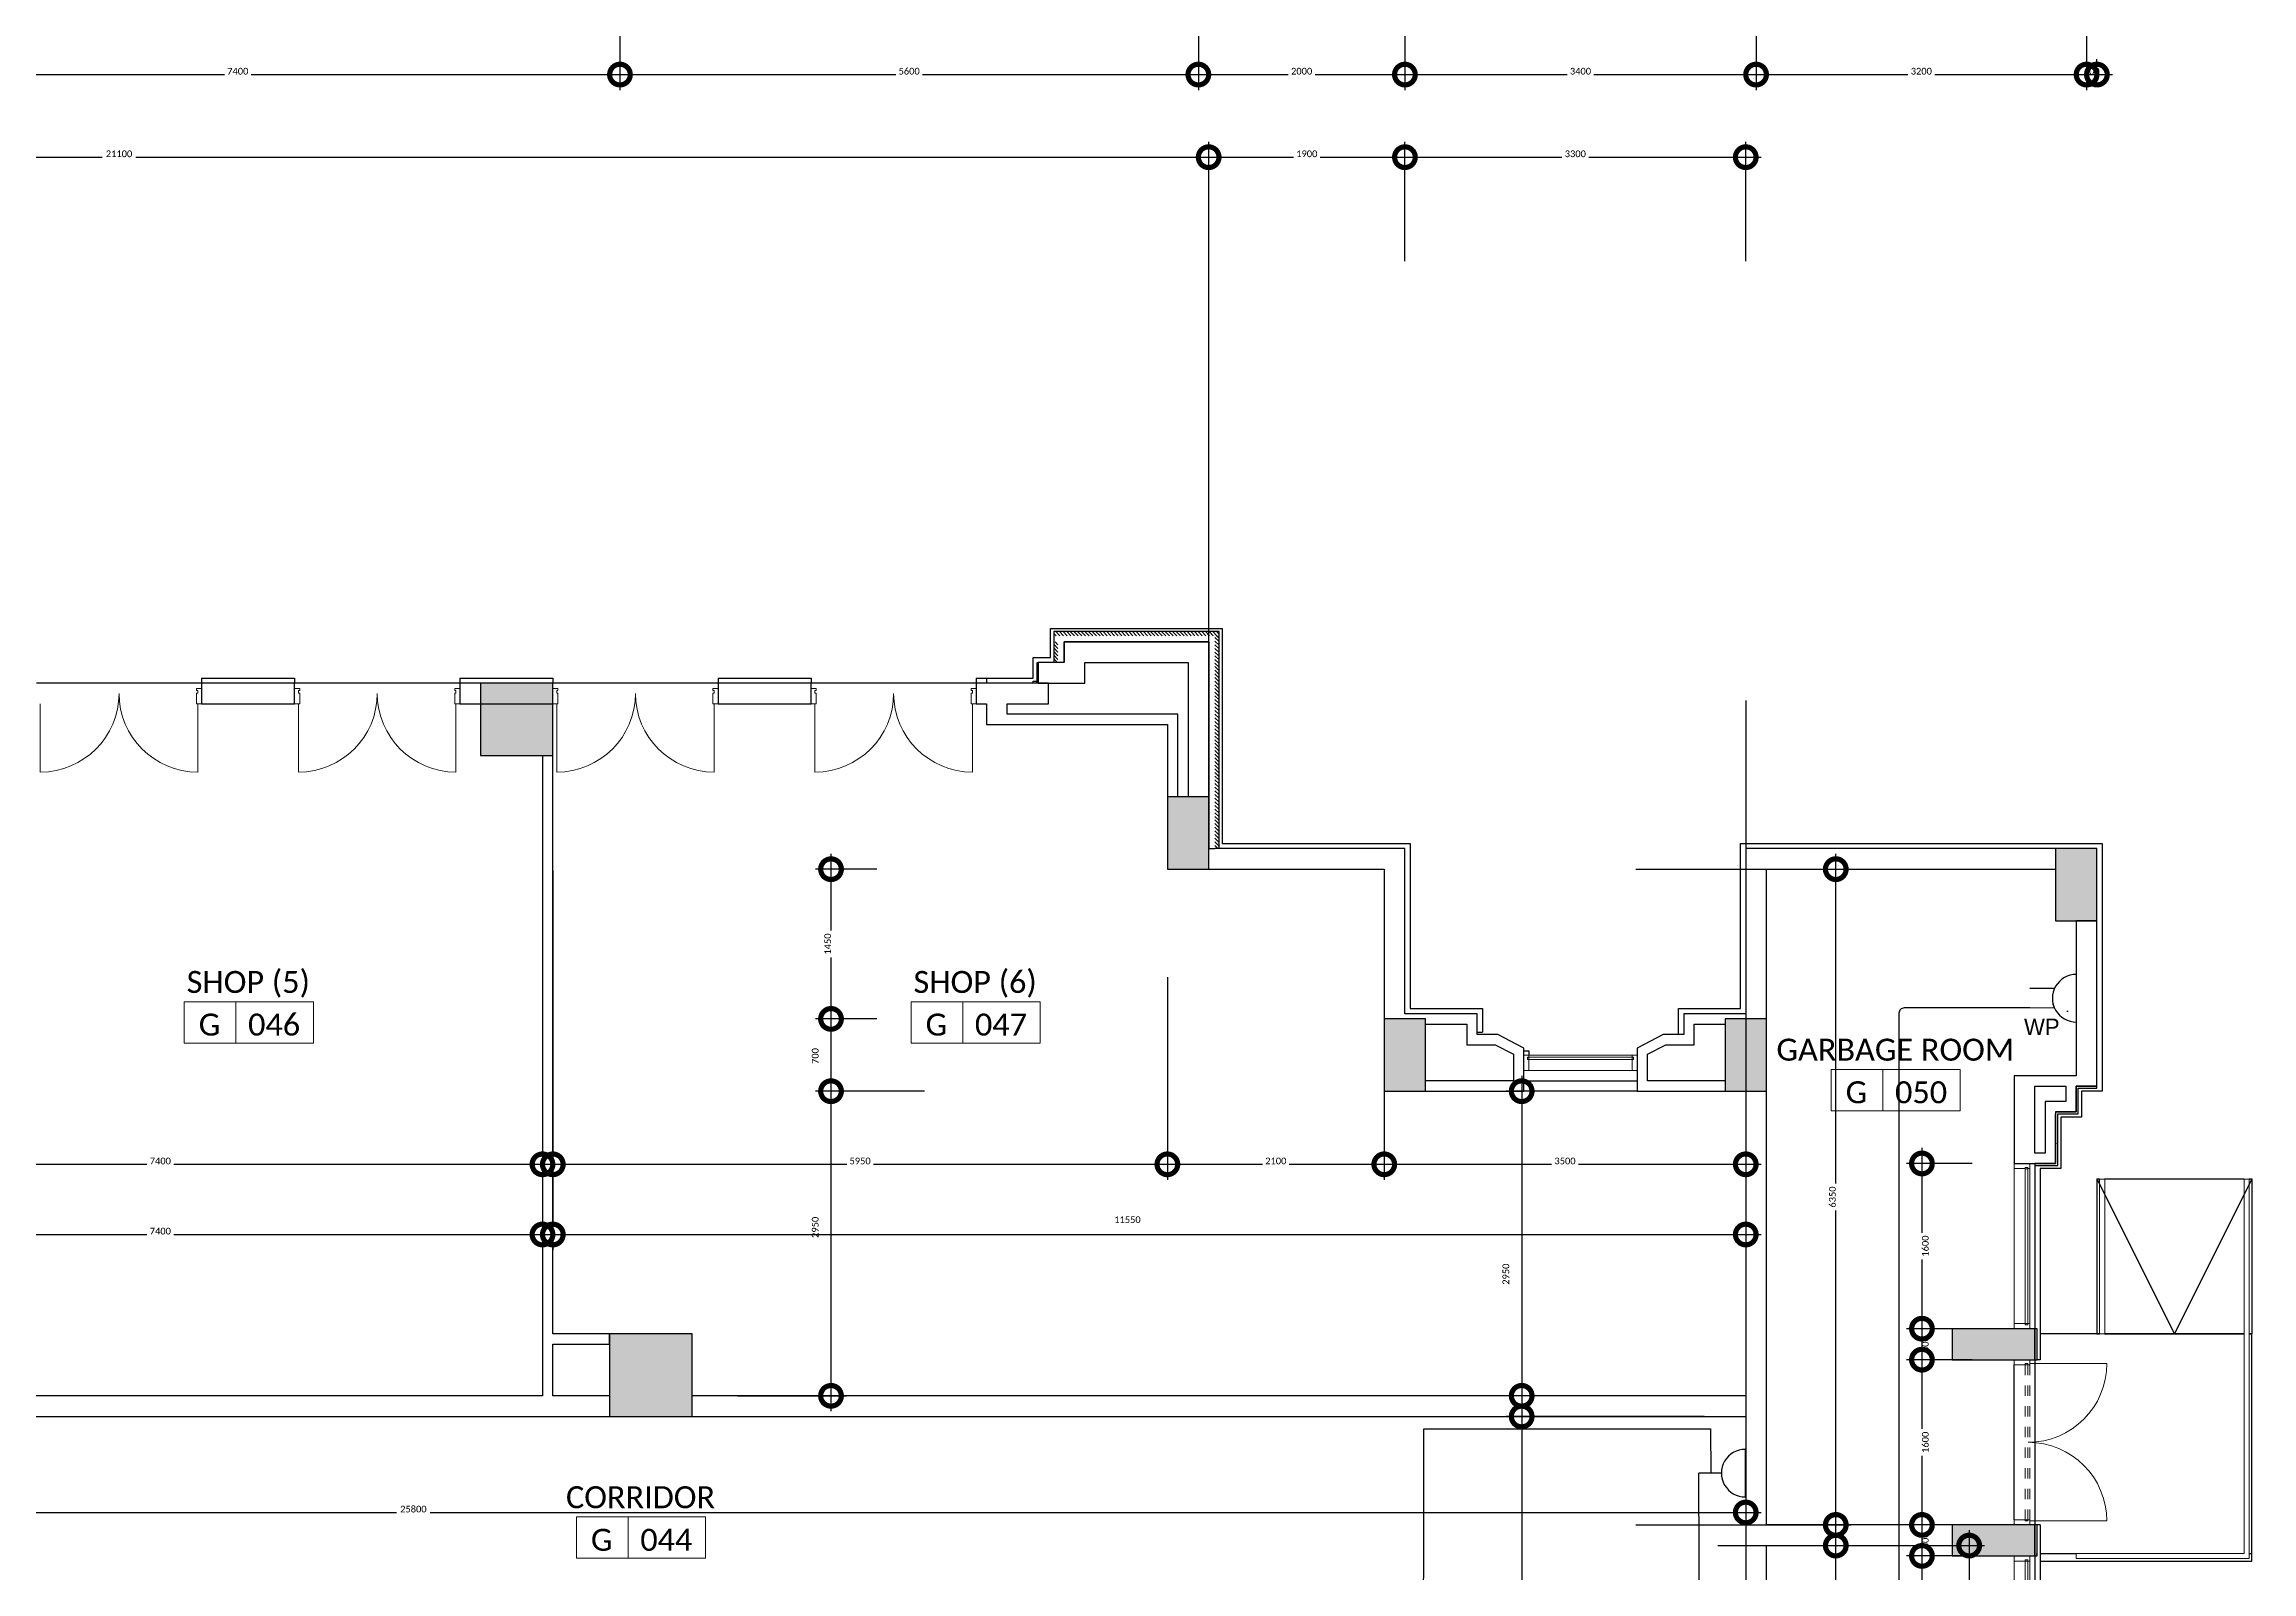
# Model space of a CAD drawing. Header units: metres. Extents: x 15.7 to 112.1, y 4.7 to 71.5.
# Drawn here: x 74.62 to 95.99, y 56.74 to 71.54 of the extents above; entities that cross this region are included whole.
import ezdxf

# ---------------------------------------------------------------- set-up
doc = ezdxf.new("R2010")
doc.units = ezdxf.units.M
doc.set_wipeout_variables(frame=1)
doc.linetypes.add('ECG_Line-Ptrn-Dash', pattern=[0.004, 0.002, -0.002])
doc.linetypes.add('ECG_Line-Ptrn-Sold', pattern=[9144.001, 9144, -0.001])
doc.layers.get('0').update_dxf_attribs({"color": 3})
doc.layers.add('00', color=252, linetype='Continuous')
doc.layers.add('E-SOCKET', color=3, linetype='Continuous')
for name, color, linetype, lineweight in [('A-DETL-MBND', 5, 'ECG_Line-Ptrn-Dash', 9), ('A-DIM', 7, 'Continuous', 5), ('A-DOOR', 5, 'Continuous', 5), ('A-ELEV', 1, 'ECG_Line-Ptrn-Sold', 9), ('A-FLOR-HRAL', 1, 'Continuous', 9), ('A-TEXT', 7, 'ECG_Line-Ptrn-Sold', 13), ('A-TONE', 40, 'ECG_Line-Ptrn-Sold', 50), ('A-WIN', 4, 'ECG_Line-Ptrn-Sold', 5)]:
    doc.layers.add(name, color=color, linetype=linetype, lineweight=lineweight)
doc.styles.add('Calibri', font='calibri.ttf', dxfattribs={"height": 0.212639})
doc.dimstyles.new('ECG_Dimn-Detl-100', dxfattribs={"dimscale": 0.3048, "dimtxt": 0.25, "dimasz": 1.312336, "dimexe": 0.492126, "dimexo": 0.0625, "dimgap": 0, "dimtad": 1, "dimdec": 0, "dimlfac": 1000, "dimzin": 0, "dimdsep": 46, "dimtxsty": 'Calibri', "dimblk1": 'DOTSMALL', "dimblk2": 'DOTSMALL', "dimsah": 1, "dimcen": 0.09, "dimdle": 0.492126, "dimazin": 0, "dimtfac": 1, "dimtdec": 4, "dimtix": 1, "dimtmove": 0, "dimatfit": 3, "dimfxl": 0.492126, "dimfxlon": 1, "dimtvp": 1, "dimtolj": 1, "dimtzin": 0, "dimarcsym": 2})
doc.dimstyles.new('ECG_Dimn-Detl-100_1', dxfattribs={"dimscale": 0.3048, "dimtxt": 0.25, "dimasz": 1.312336, "dimexe": 0.492126, "dimexo": 0.0625, "dimgap": 0, "dimtad": 1, "dimdec": 0, "dimlfac": 1000, "dimzin": 0, "dimdsep": 46, "dimtxsty": 'Calibri', "dimblk1": 'DOTSMALL', "dimblk2": 'DOTSMALL', "dimsah": 1, "dimcen": 0.09, "dimdle": 0.492126, "dimazin": 0, "dimtfac": 1, "dimtdec": 4, "dimtix": 1, "dimtmove": 2, "dimatfit": 3, "dimfxl": 0.492126, "dimfxlon": 1, "dimtvp": 1, "dimtolj": 1, "dimtzin": 0, "dimarcsym": 2})
doc.dimstyles.new('ECG_Dimn-Detl-100_2', dxfattribs={"dimscale": 0.3048, "dimtxt": 0.25, "dimasz": 1.312336, "dimexe": 0.492126, "dimexo": 0.0625, "dimgap": 0, "dimtad": 1, "dimdec": 0, "dimlfac": 1000, "dimzin": 0, "dimdsep": 46, "dimtxsty": 'Calibri', "dimblk1": 'DOTSMALL', "dimblk2": 'DOTSMALL', "dimsah": 1, "dimcen": 0.09, "dimdle": 0.492126, "dimazin": 0, "dimtfac": 1, "dimtdec": 4, "dimtix": 1, "dimtmove": 0, "dimatfit": 3, "dimfxl": 0.492126, "dimfxlon": 1, "dimtvp": 1, "dimtolj": 1, "dimtzin": 0, "dimarcsym": 2})
pattern_1 = [(135, (0, 0), (-0.0176776695, -0.0176776695), [])]
pattern_2 = [(0, (0, 0), (0.406, 0.102), [0.034, -0.271, 0.034, -0.271, -1.626]), (0, (0, 0), (0.406, 0.102), [-0.61, 0.034, -0.576, 0.034, -0.271, -0.711]), (0, (0, 0), (0.406, 0.102), [-1.524, 0.034, -0.17, 0.034, -0.474]), (120, (0.152, 0.051), (-0.29133459, 0.30060631), [0.034, -0.271, 0.034, -0.271, -1.626]), (120, (0.152, 0.051), (-0.29133459, 0.30060631), [-0.61, 0.034, -0.576, 0.034, -0.271, -0.711]), (120, (0.152, 0.051), (-0.29133459, 0.30060631), [-1.524, 0.034, -0.17, 0.034, -0.474]), (240, (0.203, 0.254), (-0.11466541, -0.40260631), [0.034, -0.271, 0.034, -0.271, -1.626]), (240, (0.203, 0.254), (-0.11466541, -0.40260631), [-0.61, 0.034, -0.576, 0.034, -0.271, -0.711]), (240, (0.203, 0.254), (-0.11466541, -0.40260631), [-1.524, 0.034, -0.17, 0.034, -0.474])]

# ---------------------------------------------------------------- blocks, each defined once
blk = doc.blocks.new('Rectangular Mullion - ECG-LEFT-END-MULION-DETAIL-V67-GROUND FLOOR PLAN')
at = {"layer": 'A-ELEV'}
for p, q in [((89.994, 61.747), (88.994, 61.747)), ((88.994, 61.703), (88.994, 61.727)), ((89.994, 61.727), (88.994, 61.727)), ((88.994, 61.703), (89.994, 61.703)), ((89.994, 61.597), (88.994, 61.597)), ((89.994, 61.727), (89.994, 61.703))]:
    blk.add_line(p, q, dxfattribs=at)
blk = doc.blocks.new('Rectangular Mullion - ECG-RIGHT-END-MULION-DETAIL-V68-GROUND FLOOR PLAN')
at = {"layer": 'A-WIN'}
for p, q in [((-0.05, 0.012), (-0.05, 0.118)), ((-0.05, 0.118), (0, 0.118)), ((-0.038, 0.012), (-0.05, 0.012)), ((-0.038, -0.012), (-0.038, 0.012)), ((0, 0.118), (0, -0.032)), ((-0.05, -0.032), (-0.05, -0.012)), ((-0.05, -0.012), (-0.038, -0.012)), ((0, -0.032), (-0.05, -0.032))]:
    blk.add_line(p, q, dxfattribs=at)
blk = doc.blocks.new('Rectangular Mullion - ECG-LEFT-END-MULION-DETAIL-V69-GROUND FLOOR PLAN')
at = {"layer": 'A-WIN'}
for p, q in [((0, 0.118), (-0.05, 0.118)), ((-0.05, 0.118), (-0.05, 0.012)), ((-0.05, 0.012), (-0.038, 0.012)), ((-0.038, 0.012), (-0.038, -0.012)), ((0, -0.032), (0, 0.118)), ((-0.038, -0.012), (-0.05, -0.012)), ((-0.05, -0.012), (-0.05, -0.032)), ((-0.05, -0.032), (0, -0.032))]:
    blk.add_line(p, q, dxfattribs=at)
blk = doc.blocks.new('M_Door-Curtain-Wall-Double-Storefront - M_Door-Curtain-Wall-Double-Storefront-3390258-GROUND FLOOR PLAN')
at = {"layer": 'A-DOOR'}
for p, q in [((-0.762, 0.032), (-0.762, 0.778)), ((0.762, 0.032), (0.762, 0.778))]:
    blk.add_line(p, q, dxfattribs=at)
for centre, start, end in [((-0.762, 0.016), 0, 90), ((0.762, 0.016), 90, 180)]:
    blk.add_arc(centre, 0.762, start, end, dxfattribs=at)
blk = doc.blocks.new('Rectangular Mullion - ECG-LEFT-END-MULION-DETAIL-V73-GROUND FLOOR PLAN')
at = {"layer": 'A-DETL-MBND'}
for p, q in [((93.8, 58.747), (93.824, 58.747)), ((93.8, 57.247), (93.8, 58.747)), ((93.824, 58.747), (93.824, 57.247)), ((93.844, 58.747), (93.844, 57.247)), ((93.824, 57.247), (93.8, 57.247))]:
    blk.add_line(p, q, dxfattribs=at)
blk = doc.blocks.new('Rectangular Mullion - ECG-RIGHT-END-MULION-DETAIL-3147775-GROUND FLOOR PLAN')
at = {"layer": 'A-WIN'}
for p, q in [((-0.05, 0.012), (-0.05, 0.032)), ((-0.05, 0.032), (0, 0.032)), ((-0.038, 0.012), (-0.05, 0.012)), ((-0.038, -0.012), (-0.038, 0.012)), ((0, 0.032), (0, -0.118)), ((-0.05, -0.118), (-0.05, -0.012)), ((-0.05, -0.012), (-0.038, -0.012)), ((0, -0.118), (-0.05, -0.118))]:
    blk.add_line(p, q, dxfattribs=at)
blk = doc.blocks.new('Rectangular Mullion - ECG-LEFT-END-MULION-DETAIL-3147777-GROUND FLOOR PLAN')
at = {"layer": 'A-WIN'}
for p, q in [((0, 0.032), (-0.05, 0.032)), ((-0.05, 0.032), (-0.05, 0.012)), ((-0.05, 0.012), (-0.038, 0.012)), ((-0.038, 0.012), (-0.038, -0.012)), ((0, -0.118), (0, 0.032)), ((-0.05, -0.012), (-0.05, -0.118)), ((-0.038, -0.012), (-0.05, -0.012)), ((-0.05, -0.118), (0, -0.118))]:
    blk.add_line(p, q, dxfattribs=at)
blk = doc.blocks.new('Railing - Railing-3161468-GROUND FLOOR PLAN')
at = {"layer": 'A-FLOR-HRAL'}
for p, q in [((94.519, 60.547), (94.569, 60.547)), ((94.519, 60.547), (94.519, 59.047)), ((94.569, 60.547), (94.569, 59.047)), ((94.569, 59.047), (94.519, 59.047))]:
    blk.add_line(p, q, dxfattribs=at)
blk = doc.blocks.new('Railing - Railing-3161472-GROUND FLOOR PLAN')
at = {"layer": 'A-FLOR-HRAL'}
for p, q in [((95.919, 60.547), (95.969, 60.547)), ((95.919, 60.547), (95.919, 59.047)), ((95.969, 60.547), (95.969, 59.047)), ((95.919, 59.047), (95.919, 56.922)), ((95.969, 59.047), (95.969, 56.872)), ((94.294, 56.872), (94.294, 56.922)), ((95.919, 56.922), (94.294, 56.922)), ((95.969, 56.872), (94.294, 56.872))]:
    blk.add_line(p, q, dxfattribs=at)
blk = doc.blocks.new('Rectangular Mullion - ECG-LEFT-END-MULION-DETAIL-2110308-GROUND FLOOR PLAN')
at = {"layer": 'A-ELEV'}
for p, q in [((72.844, 18.947), (72.844, 17.447)), ((72.95, 18.947), (72.974, 18.947)), ((72.95, 17.447), (72.95, 18.947)), ((72.974, 18.947), (72.974, 17.447)), ((72.994, 18.947), (72.994, 17.447)), ((72.974, 17.447), (72.95, 17.447))]:
    blk.add_line(p, q, dxfattribs=at)
blk = doc.blocks.new('Rectangular Mullion - ECG-RIGHT-END-MULION-DETAIL-3268372-GROUND FLOOR PLAN')
at = {"layer": 'A-WIN'}
for p, q in [((-0.05, 0.012), (-0.05, 0.032)), ((-0.05, 0.032), (0, 0.032)), ((-0.038, 0.012), (-0.05, 0.012)), ((-0.038, -0.012), (-0.038, 0.012)), ((0, 0.032), (0, -0.118)), ((-0.05, -0.118), (-0.05, -0.012)), ((-0.05, -0.012), (-0.038, -0.012)), ((0, -0.118), (-0.05, -0.118))]:
    blk.add_line(p, q, dxfattribs=at)
blk = doc.blocks.new('Rectangular Mullion - ECG-LEFT-END-MULION-DETAIL-3044803-GROUND FLOOR PLAN')
at = {"layer": 'A-WIN'}
for p, q in [((0, 0.032), (-0.05, 0.032)), ((-0.05, 0.032), (-0.05, 0.012)), ((-0.05, 0.012), (-0.038, 0.012)), ((-0.038, 0.012), (-0.038, -0.012)), ((0, -0.118), (0, 0.032)), ((-0.05, -0.012), (-0.05, -0.118)), ((-0.038, -0.012), (-0.05, -0.012)), ((-0.05, -0.118), (0, -0.118))]:
    blk.add_line(p, q, dxfattribs=at)
blk = doc.blocks.new('M_Door-Curtain-Wall-Double-Storefront - M_Door-Curtain-Wall-Double-Storefront-3337631-GROUND FLOOR PLAN')
at = {"layer": 'A-DOOR'}
for p, q in [((-0.762, 0.118), (-0.762, 0.778)), ((0.762, 0.118), (0.762, 0.778))]:
    blk.add_line(p, q, dxfattribs=at)
for centre, start, end in [((-0.762, 0.016), 0, 90), ((0.762, 0.016), 90, 180)]:
    blk.add_arc(centre, 0.762, start, end, dxfattribs=at)
blk = doc.blocks.new('Rectangular Mullion - ECG-RIGHT-END-MULION-DETAIL-3271408-GROUND FLOOR PLAN')
at = {"layer": 'A-WIN'}
for p, q in [((-0.05, 0.012), (-0.05, 0.032)), ((-0.05, 0.032), (0, 0.032)), ((-0.038, 0.012), (-0.05, 0.012)), ((-0.038, -0.012), (-0.038, 0.012)), ((0, 0.032), (0, -0.118)), ((-0.05, -0.118), (-0.05, -0.012)), ((-0.05, -0.012), (-0.038, -0.012)), ((0, -0.118), (-0.05, -0.118))]:
    blk.add_line(p, q, dxfattribs=at)
blk = doc.blocks.new('Rectangular Mullion - ECG-LEFT-END-MULION-DETAIL-3337275-GROUND FLOOR PLAN')
at = {"layer": 'A-WIN'}
for p, q in [((0, 0.032), (-0.05, 0.032)), ((-0.05, 0.032), (-0.05, 0.012)), ((-0.05, 0.012), (-0.038, 0.012)), ((-0.038, 0.012), (-0.038, -0.012)), ((0, -0.118), (0, 0.032)), ((-0.05, -0.012), (-0.05, -0.118)), ((-0.038, -0.012), (-0.05, -0.012)), ((-0.05, -0.118), (0, -0.118))]:
    blk.add_line(p, q, dxfattribs=at)
blk = doc.blocks.new('ECG_G-Tag-Room - ECG_G-Tag-Room-Engl-1568319-GROUND FLOOR PLAN')
at = {"layer": 'A-TEXT'}
for p, q in [((-0.00625, 0), (-0.00625, -0.004)), ((0.00625, 0), (-0.00625, 0)), ((-0.00125, -0.004), (-0.00125, 0)), ((0.00625, 0), (0.00625, -0.004)), ((0.00625, -0.004), (-0.00625, -0.004))]:
    blk.add_line(p, q, dxfattribs=at)
blk = doc.blocks.new('_DotSmall')
at = {"color": 0, "linetype": 'ByBlock', "const_width": 0.5}
blk.add_lwpolyline([(-0.0625, 0, 1), (0.0625, 0, 1)], format="xyb", close=True, dxfattribs=at)
blk = doc.blocks.new('SS')
at = {"color": 3}
blk.add_wipeout([(-0.231, 0), (-0.222, 0.062), (-0.202, 0.111), (-0.167, 0.159), (-0.126, 0.193), (-0.069, 0.22), (-0.025, 0.229), (0.05, 0.225), (0.112, 0.201), (0.155, 0.171), (0.195, 0.123), (0.218, 0.077), (0.229, 0.025), (0.229, 0)], dxfattribs=at)
at = {"layer": 'E-SOCKET', "color": 3}
for points in [[(0, 0.231), (-0.002, 0.449)], [(0.231, 0), (-0.231, 0)]]:
    blk.add_lwpolyline(points, dxfattribs=at)
blk.add_arc((0, 0), 0.231, 359.9102, 180.0898, dxfattribs=at)

msp = doc.modelspace()

# ---------------------------------------------------------------- hatches: boundary and pattern name
h = msp.add_hatch()
h.set_pattern_fill('ANSI31', color=3, scale=0.04614, angle=110)
h.set_pattern_definition([(155, (94.29393, 62.29595), (-0.06191, -0.13277), [])])
edge = h.paths.add_edge_path()
edge.add_arc((94.2939, 62.2973), 0.2307, 165.48801, 269.99998)
edge.add_line((94.2939, 62.0666), (94.2939, 62.0652))
edge.add_arc((94.2936, 62.2959), 0.2307, 165.13377, 270.08981, ccw=False)
at = {"layer": '00'}
h = msp.add_hatch(dxfattribs=at)
h.set_pattern_fill('FP_2', color=256, style=0, pattern_type=2)
h.set_pattern_definition(pattern_1)
h.paths.add_polyline_path([(85.9939, 65.8073), (85.9939, 65.8473), (84.3939, 65.8473), (84.3939, 65.8073), (85.9539, 65.8073)], flags=0)
h = msp.add_hatch(dxfattribs=at)
h.set_pattern_fill('FP_2', color=256, style=0, pattern_type=2)
h.set_pattern_definition(pattern_1)
h.paths.add_polyline_path([(84.4339, 65.5473), (84.4339, 65.7473), (84.3939, 65.7473), (84.3939, 65.5473)], flags=0)
h = msp.add_hatch(dxfattribs=at)
h.set_pattern_fill('FP_2', color=256, style=0, pattern_type=2)
h.set_pattern_definition(pattern_1)
h.paths.add_polyline_path([(85.9939, 63.7473), (85.9939, 65.8073), (85.9539, 65.8073), (85.9539, 63.7473)], flags=0)
for points in [[(79.4439, 64.6473), (79.5439, 64.6473), (79.5439, 65.3473), (78.8439, 65.3473), (78.8439, 64.6473)], [(85.5994, 63.5473), (85.8939, 63.5473), (85.8939, 64.2473), (85.4939, 64.2473), (85.4939, 63.5473)], [(94.4939, 63.0473), (94.4939, 63.7473), (94.0939, 63.7473), (94.0939, 63.0473), (94.3415, 63.0473)], [(87.5939, 61.3973), (87.9939, 61.3973), (87.9939, 62.0973), (87.5939, 62.0973)], [(91.0939, 61.3973), (91.2939, 61.3973), (91.2939, 62.0973), (90.8939, 62.0973), (90.8939, 61.3973)], [(80.8939, 58.2473), (80.8939, 59.0473), (80.0939, 59.0473), (80.0939, 58.2473)], [(93.8939, 58.7973), (93.8939, 59.0973), (93.0939, 59.0973), (93.0939, 58.7973)], [(93.8939, 56.8973), (93.8939, 57.1973), (93.0939, 57.1973), (93.0939, 56.8973)]]:
    msp.add_hatch(color=256, dxfattribs=at).paths.add_polyline_path(points, flags=0)
h = msp.add_hatch(dxfattribs=at)
h.set_pattern_fill('FP_3', color=256, style=0, pattern_type=2)
h.set_pattern_definition(pattern_2)
h.paths.add_polyline_path([(94.1139, 60.6773), (94.1139, 61.1773), (94.1089, 61.1773), (94.1089, 60.6773)], flags=0)
h = msp.add_hatch(dxfattribs=at)
h.set_pattern_fill('FP_3', color=256, style=0, pattern_type=2)
h.set_pattern_definition(pattern_2)
h.paths.add_polyline_path([(94.0939, 60.6773), (94.1089, 60.6773), (94.1089, 60.6823), (93.9089, 60.6823), (93.9089, 60.6773), (93.9772, 60.6773)], flags=0)
h = msp.add_hatch(dxfattribs=at)
h.set_pattern_fill('FP_3', color=256, style=0, pattern_type=2)
h.set_pattern_definition(pattern_2)
h.paths.add_polyline_path([(93.9139, 56.8973), (93.9139, 57.1973), (93.9089, 57.1973), (93.9089, 56.8973)], flags=0)
h.paths.add_polyline_path([(93.9089, 58.7973), (93.9139, 58.7973), (93.9139, 59.0973), (93.9089, 59.0973)], flags=0)
at = {"layer": 'A-TONE'}
h = msp.add_hatch(dxfattribs=at)
h.set_pattern_fill('FP_3', color=256, style=0, pattern_type=2)
h.set_pattern_definition(pattern_2)
h.paths.add_polyline_path([(94.3089, 61.4273), (94.4939, 61.4273), (94.4939, 61.4323), (94.3089, 61.4323)], flags=0)
h = msp.add_hatch(dxfattribs=at)
h.set_pattern_fill('FP_3', color=256, style=0, pattern_type=2)
h.set_pattern_definition(pattern_2)
h.paths.add_polyline_path([(94.3139, 61.1773), (94.3139, 61.4273), (94.3089, 61.4273), (94.3089, 61.1773)], flags=0)
h = msp.add_hatch(dxfattribs=at)
h.set_pattern_fill('FP_3', color=256, style=0, pattern_type=2)
h.set_pattern_definition(pattern_2)
h.paths.add_polyline_path([(94.1089, 61.1773), (94.3089, 61.1773), (94.3089, 61.1823), (94.1089, 61.1823)], flags=0)

# ---------------------------------------------------------------- linework, layer by layer
at = {"layer": '00'}
for p, q in [((84.3639, 65.5973), (84.3639, 65.8773)), ((84.3639, 65.8773), (86.0239, 65.8773)), ((85.9939, 65.8473), (84.3939, 65.8473)), ((84.3939, 65.8473), (84.3939, 65.5473)), ((85.9939, 63.7473), (85.9939, 65.8473)), ((86.0239, 65.8773), (86.0239, 63.7973)), ((85.8939, 65.7473), (84.4939, 65.7473)), ((84.4939, 65.7473), (84.4939, 65.5473)), ((84.4939, 65.7473), (85.8939, 65.7473)), ((84.4939, 65.5473), (84.4939, 65.7473)), ((85.8939, 64.2473), (85.8939, 65.7473)), ((85.8939, 65.7473), (85.8939, 63.7473)), ((84.1939, 65.3973), (84.1939, 65.5973)), ((84.1939, 65.5973), (84.3639, 65.5973)), ((84.2339, 65.5473), (84.2439, 65.5473)), ((84.2339, 65.3473), (84.2339, 65.5473)), ((84.4939, 65.5473), (84.2439, 65.5473)), ((84.2439, 65.5473), (84.2439, 65.3473)), ((84.6939, 65.5473), (85.6939, 65.5473)), ((84.6939, 65.3473), (84.6939, 65.5473)), ((85.6939, 65.5473), (85.6939, 64.2473)), ((76.1439, 65.3473), (74.5439, 65.3473)), ((76.1439, 65.3973), (77.0439, 65.3973)), ((76.1439, 65.3973), (76.1439, 65.3473)), ((77.0439, 65.3473), (76.1439, 65.3473)), ((76.1439, 65.3473), (76.1439, 65.1473)), ((77.0439, 65.3973), (77.0439, 65.3473)), ((78.6439, 65.3473), (77.0439, 65.3473)), ((77.0439, 65.1473), (77.0439, 65.3473)), ((78.6439, 65.3973), (79.5439, 65.3973)), ((78.6439, 65.3973), (78.6439, 65.3473)), ((79.5439, 65.3473), (78.6439, 65.3473)), ((78.6439, 65.3473), (78.6439, 65.1473)), ((78.8439, 65.3473), (78.8439, 64.6473)), ((79.5439, 65.3473), (78.8439, 65.3473)), ((79.5439, 65.3973), (79.5439, 65.3473)), ((79.5439, 64.6473), (79.5439, 65.3473)), ((81.1439, 65.3473), (79.5439, 65.3473)), ((79.5439, 65.1473), (79.5439, 65.3473)), ((81.1439, 65.3973), (82.0439, 65.3973)), ((81.1439, 65.3973), (81.1439, 65.3473)), ((82.0439, 65.3473), (81.1439, 65.3473)), ((81.1439, 65.3473), (81.1439, 65.1473)), ((82.0439, 65.3973), (82.0439, 65.3473)), ((83.6439, 65.3473), (82.0439, 65.3473)), ((82.0439, 65.1473), (82.0439, 65.3473)), ((83.6439, 65.3973), (84.1939, 65.3973)), ((83.6439, 65.3973), (83.6439, 65.3473)), ((84.3439, 65.3473), (83.6439, 65.3473)), ((83.6439, 65.3473), (83.6439, 65.1473)), ((83.7439, 65.3973), (84.1939, 65.3973)), ((83.7439, 65.3973), (83.7439, 65.3473)), ((84.1939, 65.3673), (84.2339, 65.3673)), ((84.1939, 65.3473), (84.1939, 65.3673)), ((84.1939, 65.3473), (84.1939, 65.3673)), ((84.2439, 65.3473), (84.6939, 65.3473)), ((84.3439, 65.1473), (84.3439, 65.3473)), ((76.1439, 65.1473), (77.0439, 65.1473)), ((78.6439, 65.1473), (79.5439, 65.1473)), ((81.1439, 65.1473), (82.0439, 65.1473)), ((83.6439, 65.1473), (83.7439, 65.1473)), ((83.7439, 65.1473), (83.7439, 64.9473)), ((83.9439, 65.0473), (83.9439, 65.1473)), ((83.9439, 65.1473), (84.3439, 65.1473)), ((85.5939, 65.0473), (83.9439, 65.0473)), ((85.5939, 64.2473), (85.5939, 65.0473)), ((83.7439, 64.9473), (85.4939, 64.9473)), ((85.4939, 64.9473), (85.4939, 64.2473)), ((78.8439, 64.6473), (79.4439, 64.6473)), ((79.4439, 64.6473), (79.4439, 58.4473)), ((79.4439, 64.6473), (79.5439, 64.6473)), ((79.5439, 59.0473), (79.5439, 64.6473)), ((85.5939, 64.2473), (85.4939, 64.2473)), ((85.4939, 64.2473), (85.4939, 63.5473)), ((85.6939, 64.2473), (85.5939, 64.2473)), ((85.8939, 64.2473), (85.6939, 64.2473)), ((85.8939, 63.7473), (85.8939, 64.2473)), ((85.8939, 63.7473), (85.9539, 63.7473)), ((85.8939, 63.5473), (85.8939, 63.7473)), ((87.7939, 63.7473), (85.9539, 63.7473)), ((86.0239, 63.7973), (87.8439, 63.7973)), ((87.7939, 62.1473), (87.7939, 63.7473)), ((87.8439, 63.7973), (87.8439, 62.1973)), ((91.0439, 62.1973), (91.0439, 63.7973)), ((91.0439, 63.7973), (94.5439, 63.7973)), ((94.0939, 63.7473), (91.0939, 63.7473)), ((91.0939, 63.7473), (91.0939, 62.1473)), ((94.4939, 63.7473), (94.0939, 63.7473)), ((94.0939, 63.7473), (94.0939, 63.5473)), ((94.4939, 63.0473), (94.4939, 63.7473)), ((94.5439, 63.7973), (94.5439, 61.3973)), ((85.4939, 63.5473), (85.8939, 63.5473)), ((85.8939, 63.5473), (87.5939, 63.5473)), ((87.5939, 63.5473), (87.5939, 62.0973)), ((91.2939, 63.5473), (94.0939, 63.5473)), ((91.2939, 62.0973), (91.2939, 63.5473)), ((94.0939, 63.5473), (94.0939, 63.0473)), ((94.0939, 63.0473), (94.4939, 63.0473)), ((94.2939, 63.0473), (94.2939, 61.5473)), ((94.4939, 63.0473), (94.2939, 63.0473)), ((94.4939, 61.4473), (94.4939, 63.0473)), ((87.7939, 62.0973), (87.5939, 62.0973)), ((87.5939, 62.0973), (87.5939, 61.3973)), ((88.4939, 62.1473), (87.7939, 62.1473)), ((87.9939, 62.0973), (87.7939, 62.0973)), ((87.8439, 62.1973), (88.5439, 62.1973)), ((87.9939, 62.0473), (87.9939, 62.0973)), ((87.9939, 62.0473), (88.3939, 62.0473)), ((87.9939, 61.4973), (87.9939, 62.0473)), ((88.3939, 62.0473), (88.3939, 61.8473)), ((88.4939, 61.9473), (88.4939, 62.1473)), ((88.5439, 62.1973), (88.5439, 61.9673)), ((90.4439, 61.9473), (90.4439, 62.1973)), ((90.4439, 62.1973), (91.0439, 62.1973)), ((91.0939, 62.1473), (90.4939, 62.1473)), ((90.4939, 62.1473), (90.4939, 61.9473)), ((90.5939, 62.0473), (90.8939, 62.0473)), ((90.5939, 61.8473), (90.5939, 62.0473)), ((91.0939, 62.0973), (90.8939, 62.0973)), ((90.8939, 62.0973), (90.8939, 62.0473)), ((90.8939, 62.0473), (90.8939, 61.4973)), ((91.2939, 62.0973), (91.0939, 62.0973)), ((91.2939, 61.3973), (91.2939, 62.0973)), ((88.3939, 61.8473), (88.6684, 61.8473)), ((88.4939, 61.9673), (88.5439, 61.9673)), ((88.6931, 61.9473), (88.4939, 61.9473)), ((88.6684, 61.8473), (88.8439, 61.755)), ((88.9439, 61.8154), (88.6931, 61.9473)), ((88.9439, 61.4973), (88.9439, 61.8154)), ((88.9439, 61.7885), (88.9939, 61.7885)), ((88.9939, 61.7885), (88.9939, 61.7473)), ((90.2947, 61.9473), (90.0439, 61.8154)), ((90.0439, 61.8154), (90.0439, 61.3973)), ((90.1439, 61.755), (90.3194, 61.8473)), ((90.4939, 61.9473), (90.2947, 61.9473)), ((90.3194, 61.8473), (90.5939, 61.8473)), ((88.8439, 61.755), (88.8439, 61.4973)), ((90.1439, 61.4973), (90.1439, 61.755)), ((87.5939, 61.3973), (87.9939, 61.3973)), ((88.8439, 61.4973), (87.9939, 61.4973)), ((87.9939, 61.3973), (87.9939, 61.4973)), ((87.9939, 61.3973), (88.9446, 61.3973)), ((88.9446, 61.4973), (88.9439, 61.4973)), ((88.9446, 61.3973), (88.9446, 61.4973)), ((88.9446, 61.4973), (90.0439, 61.4973)), ((90.0439, 61.3973), (88.9446, 61.3973)), ((90.0439, 61.3973), (90.8939, 61.3973)), ((90.8939, 61.4973), (90.1439, 61.4973)), ((90.8939, 61.4973), (90.8939, 61.3973)), ((90.8939, 61.3973), (91.0939, 61.3973)), ((91.0939, 61.3973), (91.2939, 61.3973)), ((91.0939, 61.3973), (91.0939, 58.4473)), ((91.2939, 57.1973), (91.2939, 61.3973)), ((93.6939, 61.5473), (93.6939, 60.6973)), ((94.2939, 61.5473), (93.6939, 61.5473)), ((93.8939, 60.7973), (93.8939, 61.4473)), ((93.8939, 61.4473), (94.1939, 61.4473)), ((94.1939, 61.4473), (94.1939, 61.2973)), ((94.2939, 61.4473), (94.4939, 61.4473)), ((94.2939, 61.1973), (94.2939, 61.4473)), ((94.4939, 61.4473), (94.2939, 61.4473)), ((94.2939, 61.4473), (94.2939, 61.1973)), ((94.3139, 61.4273), (94.4939, 61.4273)), ((94.3139, 61.1773), (94.3139, 61.4273)), ((94.5439, 61.3973), (94.3439, 61.3973)), ((94.3439, 61.3973), (94.3439, 61.1473)), ((94.4939, 61.4273), (94.4939, 61.4473)), ((94.1939, 61.2973), (93.9939, 61.2973)), ((93.9939, 61.2973), (93.9939, 60.7973)), ((94.0939, 61.1973), (94.2939, 61.1973)), ((94.2939, 61.1973), (94.0939, 61.1973)), ((94.0939, 61.1973), (94.0939, 61.1823)), ((94.0939, 60.6973), (94.0939, 61.1773)), ((94.0939, 61.1773), (94.0939, 60.6973)), ((94.1139, 61.1773), (94.3139, 61.1773)), ((94.1139, 60.6773), (94.1139, 61.1773)), ((94.3439, 61.1473), (94.1439, 61.1473)), ((94.1439, 61.1473), (94.1439, 60.6473)), ((93.9939, 60.7973), (93.8939, 60.7973)), ((93.6939, 60.6973), (93.9939, 60.6973)), ((94.0939, 60.6973), (93.8939, 60.6973)), ((93.8939, 60.6973), (93.8939, 60.6773)), ((93.8939, 60.6773), (93.8939, 59.0973)), ((93.8939, 60.6773), (94.1139, 60.6773)), ((94.1439, 60.6473), (93.9439, 60.6473)), ((93.9439, 60.6473), (93.9439, 58.7973)), ((93.9939, 60.6973), (94.0939, 60.6973)), ((94.4939, 60.5473), (94.5189, 60.5473)), ((94.4939, 60.5473), (94.4939, 59.0473)), ((94.4939, 60.5473), (95.2439, 59.0473)), ((94.5689, 60.5473), (95.9189, 60.5473)), ((95.9939, 60.5473), (95.2439, 59.0473)), ((95.9689, 60.5473), (95.9939, 60.5473)), ((95.9939, 60.5473), (95.9939, 59.0473)), ((80.0939, 59.0473), (79.5439, 59.0473)), ((80.8939, 59.0473), (80.0939, 59.0473)), ((80.0939, 59.0473), (80.0939, 58.4473)), ((80.0939, 58.9473), (80.0939, 59.0473)), ((80.8939, 58.4473), (80.8939, 59.0473)), ((93.8939, 59.0973), (93.0939, 59.0973)), ((93.0939, 59.0973), (93.0939, 58.7973)), ((93.8939, 58.7973), (93.8939, 59.0973)), ((93.8939, 59.0973), (93.8939, 58.7973)), ((93.9139, 59.0973), (93.8939, 59.0973)), ((93.9139, 58.7973), (93.9139, 59.0973)), ((94.5189, 59.0473), (93.9439, 59.0473)), ((94.4939, 59.0473), (94.5189, 59.0473)), ((95.9189, 59.0473), (94.5689, 59.0473)), ((94.5689, 59.0473), (95.9189, 59.0473)), ((95.9939, 59.0473), (95.9689, 59.0473)), ((95.9689, 59.0473), (95.9939, 59.0473)), ((95.9939, 56.8473), (95.9939, 59.0473)), ((79.5439, 58.4473), (79.5439, 58.9473)), ((79.5439, 58.9473), (80.0939, 58.9473)), ((93.0939, 58.7973), (93.8939, 58.7973)), ((93.8939, 58.7973), (93.8939, 57.1973)), ((93.8939, 58.7973), (93.9139, 58.7973)), ((93.9439, 58.7973), (93.9139, 58.7973)), ((93.6939, 57.2473), (93.6939, 58.7473)), ((79.4439, 58.4473), (73.2939, 58.4473)), ((80.0939, 58.4473), (79.5439, 58.4473)), ((80.0939, 58.4473), (80.0939, 58.2473)), ((91.0939, 58.4473), (80.8939, 58.4473)), ((80.8939, 58.2473), (80.8939, 58.4473)), ((73.2939, 58.2473), (80.0939, 58.2473)), ((80.0939, 58.2473), (80.8939, 58.2473)), ((80.8939, 58.2473), (91.0939, 58.2473)), ((91.0939, 58.2473), (91.0939, 54.3473)), ((93.0939, 57.1973), (91.2939, 57.1973)), ((93.8939, 57.1973), (93.0939, 57.1973)), ((93.0939, 57.1973), (93.0939, 56.9973)), ((93.8939, 56.8973), (93.8939, 57.1973)), ((93.8939, 57.1973), (93.8939, 56.8973)), ((93.9139, 57.1973), (93.8939, 57.1973)), ((93.9439, 57.1973), (93.9139, 57.1973)), ((93.9139, 56.8973), (93.9139, 57.1973)), ((93.9439, 57.1973), (93.9439, 55.3173)), ((91.2939, 54.3473), (91.2939, 56.9973)), ((91.2939, 56.9973), (93.0939, 56.9973)), ((93.0939, 56.9973), (93.0939, 56.8973)), ((93.0939, 56.8973), (93.8939, 56.8973)), ((93.8939, 56.8973), (93.8939, 55.2973)), ((93.8939, 56.8973), (93.9139, 56.8973)), ((93.9439, 56.9193), (94.2939, 56.9193)), ((95.9689, 56.9193), (95.9939, 56.9193)), ((93.9439, 56.8473), (95.9939, 56.8473))]:
    msp.add_line(p, q, dxfattribs=at)
at = {"layer": 'E-SOCKET', "color": 3}
for points in [[(94.0834, 62.3917), (93.8454, 62.3905)], [(94.0834, 62.2022), (93.8454, 62.2034)]]:
    msp.add_lwpolyline(points, dxfattribs=at)
msp.add_arc((94.2939, 62.2973), 0.2307, 89.91019, 270.08981, dxfattribs=at)

# ---------------------------------------------------------------- block references
at = {"layer": '00'}
for name, p, rotation in [('M_Door-Curtain-Wall-Double-Storefront - M_Door-Curtain-Wall-Double-Storefront-3337631-GROUND FLOOR PLAN', (75.3439, 65.2653), 180), ('M_Door-Curtain-Wall-Double-Storefront - M_Door-Curtain-Wall-Double-Storefront-3337631-GROUND FLOOR PLAN', (77.8439, 65.2653), 180), ('M_Door-Curtain-Wall-Double-Storefront - M_Door-Curtain-Wall-Double-Storefront-3337631-GROUND FLOOR PLAN', (80.3439, 65.2653), 180), ('M_Door-Curtain-Wall-Double-Storefront - M_Door-Curtain-Wall-Double-Storefront-3337631-GROUND FLOOR PLAN', (82.8439, 65.2653), 180), ('Rectangular Mullion - ECG-LEFT-END-MULION-DETAIL-V69-GROUND FLOOR PLAN', (88.9439, 61.7153), 180), ('Rectangular Mullion - ECG-LEFT-END-MULION-DETAIL-3044803-GROUND FLOOR PLAN', (93.8119, 59.0973), 270), ('M_Door-Curtain-Wall-Double-Storefront - M_Door-Curtain-Wall-Double-Storefront-3390258-GROUND FLOOR PLAN', (93.8119, 57.9973), 270.0000000000002), ('Rectangular Mullion - ECG-LEFT-END-MULION-DETAIL-3147777-GROUND FLOOR PLAN', (93.8119, 57.1973), 270.0000000000002)]:
    msp.add_blockref(name, p, dxfattribs=dict(at, rotation=rotation))
for name, p in [('Rectangular Mullion - ECG-LEFT-END-MULION-DETAIL-3337275-GROUND FLOOR PLAN', (76.1439, 65.2653)), ('Rectangular Mullion - ECG-LEFT-END-MULION-DETAIL-3337275-GROUND FLOOR PLAN', (78.6439, 65.2653)), ('Rectangular Mullion - ECG-LEFT-END-MULION-DETAIL-3337275-GROUND FLOOR PLAN', (81.1439, 65.2653)), ('Rectangular Mullion - ECG-LEFT-END-MULION-DETAIL-3337275-GROUND FLOOR PLAN', (83.6439, 65.2653)), ('Rectangular Mullion - ECG-LEFT-END-MULION-DETAIL-V67-GROUND FLOOR PLAN', (0, 0)), ('Rectangular Mullion - ECG-LEFT-END-MULION-DETAIL-2110308-GROUND FLOOR PLAN', (20.85, 41.7)), ('Railing - Railing-3161472-GROUND FLOOR PLAN', (0, 0)), ('Railing - Railing-3161468-GROUND FLOOR PLAN', (0, 0)), ('Rectangular Mullion - ECG-LEFT-END-MULION-DETAIL-V73-GROUND FLOOR PLAN', (0, 0)), ('Rectangular Mullion - ECG-LEFT-END-MULION-DETAIL-2110308-GROUND FLOOR PLAN', (20.85, 37.9))]:
    msp.add_blockref(name, p, dxfattribs=at)
at = {"layer": '00', "extrusion": (0, 0, -1)}
for p in [(-77.0439, 65.2653), (-79.5439, 65.2653), (-82.0439, 65.2653)]:
    msp.add_blockref('Rectangular Mullion - ECG-RIGHT-END-MULION-DETAIL-3271408-GROUND FLOOR PLAN', p, dxfattribs=at)
at = {"layer": '00', "xscale": 99.99999999999993, "yscale": 99.99999999999993, "zscale": 99.99999999999993}
for p in [(76.6004, 62.2638), (83.6378, 62.2638), (92.5463, 61.6081), (80.3978, 57.2741)]:
    msp.add_blockref('ECG_G-Tag-Room - ECG_G-Tag-Room-Engl-1568319-GROUND FLOOR PLAN', p, dxfattribs=at)
at = {"layer": '00', "extrusion": (0, 0, -1)}
for name, p, rotation in [('Rectangular Mullion - ECG-RIGHT-END-MULION-DETAIL-V68-GROUND FLOOR PLAN', (-90.0439, 61.7153), 180), ('Rectangular Mullion - ECG-RIGHT-END-MULION-DETAIL-3268372-GROUND FLOOR PLAN', (-93.8119, 60.6973), 90), ('Rectangular Mullion - ECG-RIGHT-END-MULION-DETAIL-3147775-GROUND FLOOR PLAN', (-93.8119, 58.7973), 89.9999999999998), ('Rectangular Mullion - ECG-RIGHT-END-MULION-DETAIL-3268372-GROUND FLOOR PLAN', (-93.8119, 56.8973), 90)]:
    msp.add_blockref(name, p, dxfattribs=dict(at, rotation=rotation))

# ---------------------------------------------------------------- texts
at = {"insert": (93.7882, 62.1003), "char_height": 0.16, "attachment_point": 1}
msp.add_mtext_dynamic_manual_height_columns('WP', width=0.250038, gutter_width=0.8, heights=[0], dxfattribs=at)
at = {"layer": '00', "attachment_point": 2, "line_spacing_factor": 1.156427, "style": 'Calibri'}
for s, insert, char_height, width in [('SHOP (5)', (76.5956, 62.5614), 0.21264, 1.449), ('SHOP (6)', (83.6329, 62.5614), 0.21264, 1.449), ('\\fCalibri|b0|i0|c178|p34|;G', (76.22, 62.1488), 0.212639, 0.255), ('046', (76.8456, 62.1488), 0.21264, 0.612), ('\\fCalibri|b0|i0|c178|p34|;G', (83.2574, 62.1488), 0.212639, 0.255), ('047', (83.8829, 62.1488), 0.21264, 0.612), ('GARBAGE ROOM', (92.5415, 61.9057), 0.212639, 2.799), ('\\fCalibri|b0|i0|c178|p34|;G', (92.166, 61.4932), 0.212639, 0.255), ('050', (92.7915, 61.4932), 0.21264, 0.612), ('CORRIDOR', (80.393, 57.5717), 0.21264, 1.752), ('\\fCalibri|b0|i0|c178|p34|;G', (80.0174, 57.1592), 0.212639, 0.255), ('044', (80.643, 57.1592), 0.21264, 0.612)]:
    msp.add_mtext(s, dxfattribs=dict(at, insert=insert, char_height=char_height, width=width))

# ---------------------------------------------------------------- dimensions: what is measured, and where the dimension line sits
at = {"layer": 'A-DIM'}
for base, p1, p2, dimstyle, override in [((80.1939, 71.242), (72.7939, 71.392), (80.1939, 71.392), 'ECG_Dimn-Detl-100', {"dimpost": '<>', "dimfxl": 7.4}), ((85.7939, 71.242), (80.1939, 71.392), (85.7939, 71.392), 'ECG_Dimn-Detl-100', {"dimpost": '<>', "dimfxl": 5.6}), ((87.7939, 71.242), (85.7939, 71.392), (87.7939, 71.392), 'ECG_Dimn-Detl-100', {"dimpost": '<>', "dimfxl": 2}), ((91.1939, 71.242), (87.7939, 71.392), (91.1939, 71.392), 'ECG_Dimn-Detl-100', {"dimpost": '<>', "dimfxl": 3.4}), ((94.3939, 71.242), (91.1939, 71.392), (94.3939, 71.392), 'ECG_Dimn-Detl-100', {"dimpost": '<>', "dimfxl": 3.2}), ((94.4939, 71.242), (94.3939, 71.392), (94.4939, 71.092), 'ECG_Dimn-Detl-100', {"dimpost": '<>', "dimfxl": 0.316228}), ((85.8939, 70.442), (64.7939, 70.292), (85.8939, 70.292), 'ECG_Dimn-Detl-100_2', {"dimpost": '<>', "dimfxl": 21.1}), ((87.7939, 70.442), (85.8939, 70.292), (87.7939, 70.292), 'ECG_Dimn-Detl-100_2', {"dimpost": '<>', "dimfxl": 1.9}), ((91.0939, 70.442), (87.7939, 70.292), (91.0939, 70.292), 'ECG_Dimn-Detl-100_2', {"dimpost": '<>', "dimfxl": 3.3}), ((79.4439, 60.6892), (72.0439, 60.8392), (79.4439, 60.8392), 'ECG_Dimn-Detl-100_2', {"dimpost": '<>', "dimfxl": 7.4}), ((85.4939, 60.6892), (79.5439, 60.8392), (85.4939, 60.8392), 'ECG_Dimn-Detl-100_2', {"dimpost": '<>', "dimfxl": 5.95}), ((87.5939, 60.6892), (85.4939, 60.8392), (87.5939, 60.8392), 'ECG_Dimn-Detl-100_2', {"dimpost": '<>', "dimfxl": 2.1}), ((91.0939, 60.6892), (87.5939, 60.8392), (91.0939, 60.8392), 'ECG_Dimn-Detl-100_2', {"dimpost": '<>', "dimfxl": 3.5}), ((79.4439, 60.0096), (72.0439, 60.1596), (79.4439, 60.1596), 'ECG_Dimn-Detl-100', {"dimpost": '<>', "dimfxl": 7.4}), ((91.0939, 57.3177), (65.2939, 57.4677), (91.0939, 57.4677), 'ECG_Dimn-Detl-100', {"dimpost": '<>', "dimfxl": 25.8})]:
    msp.add_linear_dim(base=base, p1=p1, p2=p2, dimstyle=dimstyle, override=override, dxfattribs=at).render()
for base, p1, p2, dimstyle, override in [((82.2373, 63.5473), (82.3049, 62.0973), (82.3873, 63.5473), 'ECG_Dimn-Detl-100', {"dimpost": '<>', "dimfxl": 1.452336}), ((91.9656, 63.5473), (91.8156, 57.1973), (91.8156, 63.5473), 'ECG_Dimn-Detl-100', {"dimpost": '<>', "dimfxl": 6.35}), ((92.7998, 59.0973), (92.9498, 60.6973), (92.9498, 59.0973), 'ECG_Dimn-Detl-100_2', {"dimpost": '<>', "dimfxl": 1.6}), ((92.7998, 58.7973), (92.9498, 59.0973), (92.9498, 58.7973), 'ECG_Dimn-Detl-100_2', {"dimpost": '<>', "dimfxl": 0.3}), ((92.7998, 57.1973), (92.9498, 58.7973), (92.9498, 57.1973), 'ECG_Dimn-Detl-100_2', {"dimpost": '<>', "dimfxl": 1.6}), ((88.9246, 52.4473), (89.0746, 58.2473), (89.0746, 52.4473), 'ECG_Dimn-Detl-100', {"dimpost": '<>', "dimfxl": 5.8}), ((92.7998, 56.8973), (92.9498, 57.1973), (92.9498, 56.8973), 'ECG_Dimn-Detl-100_2', {"dimpost": '<>', "dimfxl": 0.3}), ((91.9656, 56.9973), (91.8156, 53.2473), (91.8156, 56.9973), 'ECG_Dimn-Detl-100', {"dimpost": '<>', "dimfxl": 3.75}), ((92.7998, 55.2973), (92.9498, 56.8973), (92.9498, 55.2973), 'ECG_Dimn-Detl-100_2', {"dimpost": '<>', "dimfxl": 1.6})]:
    msp.add_linear_dim(base=base, p1=p1, p2=p2, angle=90, dimstyle=dimstyle, override=override, dxfattribs=at).render()
for base, p1, p2, location, override in [((82.2373, 62.0973), (82.3873, 61.3973), (82.3049, 62.0973), (82.0844, 61.7381), {"dimpost": '<>', "dimfxl": 0.704826}), ((82.2373, 61.3973), (82.0873, 58.4473), (82.3873, 61.3973), (82.0844, 60.0789), {"dimpost": '<>', "dimfxl": 2.965215}), ((88.9246, 58.4473), (89.0746, 61.3973), (89.0746, 58.4473), (88.7714, 59.6255), {"dimpost": '<>', "dimfxl": 2.95}), ((93.2569, 52.4473), (93.1069, 56.9973), (93.4069, 52.4473), (93.1041, 55.698), {"dimpost": '<>', "dimfxl": 4.559879})]:
    msp.add_linear_dim(base=base, p1=p1, p2=p2, angle=90, location=location, text_rotation=90, dimstyle='ECG_Dimn-Detl-100_1', override=override, dxfattribs=at).render()
msp.add_linear_dim(base=(91.0939, 60.0096), p1=(79.5439, 60.1596), p2=(91.0939, 60.1596), location=(85.1075, 60.1526), dimstyle='ECG_Dimn-Detl-100_1', override={"dimpost": '<>', "dimfxl": 11.55}, dxfattribs=at).render()

# ---------------------------------------------------------------- next in the draw order: block references
at = {"color": 1, "rotation": 90}
msp.add_blockref('SS', (91.0888, 57.6991), dxfattribs=at)

# ---------------------------------------------------------------- next in the draw order: linework, layer by layer
for points in [[(93.8454, 62.2034), (92.6276, 62.2034, 0.4142136), (92.5776, 62.1534), (92.5776, 56.6098, -0.4130604), (92.5278, 56.5598), (90.6447, 56.5524)], [(91.7473, 51.7925), (90.7133, 51.7925, -0.4130604), (90.6633, 51.8423), (90.6402, 57.6976)]]:
    msp.add_lwpolyline(points, format="xyb")
at = {"color": 3}
msp.add_lwpolyline([(75.1593, 56.5875), (87.8766, 56.5875, 0.4142136), (87.9766, 56.6875), (87.9766, 58.1292), (90.7541, 58.1292), (90.7563, 57.6982)], format="xyb", dxfattribs=at)

doc.saveas('drawing.dxf')
